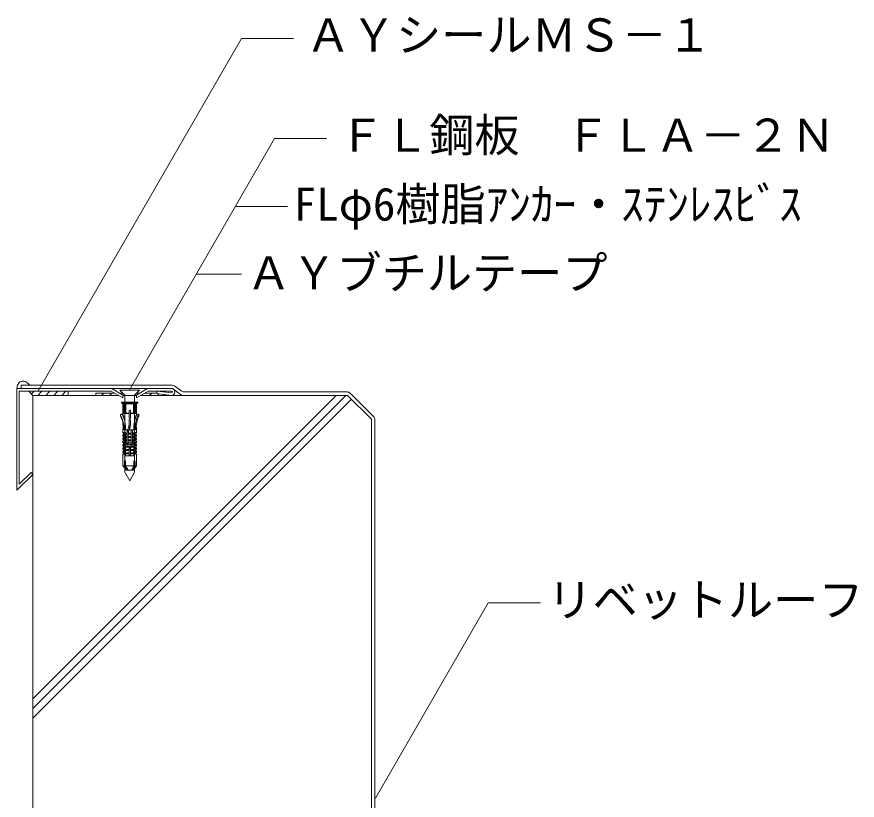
# Model space of a CAD drawing. Units: millimetres, scale not verified. Extents: x -605 to 705, y -497 to 407.
# Drawn here: x -604.6 to -232.4, y 59.9 to 406.7 of the extents above; entities that cross this region are included whole.
import ezdxf
from ezdxf.enums import TextEntityAlignment as Align

# ---------------------------------------------------------------- set-up
doc = ezdxf.new("R2010")
doc.units = ezdxf.units.MM
doc.header["$LTSCALE"] = 5
for name, color, linetype, lineweight in [('0-0', 7, 'Continuous', 9), ('1-0', 7, 'Continuous', 9), ('2-0', 7, 'Continuous', 9), ('3-0', 7, 'Continuous', 9), ('6-0', 7, 'Continuous', 9), ('7-0', 7, 'Continuous', 9), ('E-0', 7, 'Continuous', 9)]:
    doc.layers.add(name, color=color, linetype=linetype, lineweight=lineweight)
doc.styles.add('ＭＳ ゴシック', font='')
doc.styles.get('ＭＳ ゴシック').set_extended_font_data('MS Gothic')

msp = doc.modelspace()

# ---------------------------------------------------------------- linework, layer by layer
at = {"layer": '0-0'}
for p, q in [((-597.481, 239.123), (-597.481, -390.859)), ((-597.481, 100.526), (-458.884, 239.123)), ((-597.481, 104.768), (-463.127, 239.123)), ((-559.526, 239.123), (-597.481, 239.123)), ((-551.552, 239.123), (-557.552, 239.123)), ((-458.088, 239.123), (-549.579, 239.123)), ((-458.088, 239.123), (-447.481, 228.517)), ((-597.481, 96.283), (-456.365, 237.4)), ((-447.481, 228.517), (-447.481, -110.877))]:
    msp.add_line(p, q, dxfattribs=at)
at = {"layer": '1-0'}
for p, q in [((-602.552, 242.084), (-602.552, 243.584)), ((-535.744, 243.584), (-602.552, 243.584)), ((-531.501, 240.999), (-534.578, 243.208)), ((-530.335, 240.623), (-458.295, 240.623)), ((-456.881, 240.037), (-446.567, 229.724)), ((-447.481, -15.816), (-447.481, 228.517)), ((-445.981, -15.195), (-445.981, 228.309))]:
    msp.add_line(p, q, dxfattribs=at)
for points in [[(-602.552, 242.084), (-535.584, 242.084), (-531.461, 239.123)], [(-531.461, 239.123), (-458.088, 239.123), (-447.481, 228.517)]]:
    msp.add_lwpolyline(points, dxfattribs=at)
for centre, start, end in [((-535.744, 241.584), 54.31611, 90), ((-530.335, 242.623), 234.31611, 270), ((-458.295, 238.623), 45, 90), ((-447.981, 228.309), 0, 45)]:
    msp.add_arc(centre, 2, start, end, dxfattribs=at)
at = {"layer": '2-0'}
for p, q in [((-569.552, 240.123), (-569.552, 239.123)), ((-561.258, 240.123), (-569.552, 240.123)), ((-569.552, 240.085), (-569.514, 240.123)), ((-566.979, 239.123), (-565.979, 240.123)), ((-563.443, 239.123), (-562.443, 240.123)), ((-559.908, 239.123), (-559.768, 239.263)), ((-557.702, 240.123), (-559.058, 240.123)), ((-558.963, 240.068), (-558.908, 240.123)), ((-550.047, 240.123), (-551.402, 240.123)), ((-549.301, 239.123), (-548.921, 239.503)), ((-542.523, 240.123), (-547.847, 240.123)), ((-545.765, 239.123), (-544.765, 240.123)), ((-542.23, 239.123), (-541.588, 239.765)), ((-539.552, 239.514), (-539.552, 239.123))]:
    msp.add_line(p, q, dxfattribs=at)
at = {"layer": '3-0'}
for p, q in [((-604.176, 243.574), (-604.552, 242.084)), ((-603.457, 244.738), (-603.763, 244.376)), ((-601.414, 245.401), (-601.713, 245.434)), ((-600.306, 244.911), (-598.805, 243.584)), ((-597.481, 239.123), (-599.215, 240.984)), ((-598.117, 239.805), (-596.938, 240.984)), ((-595.263, 239.123), (-593.402, 240.984)), ((-591.727, 239.123), (-589.867, 240.984)), ((-588.192, 239.123), (-586.331, 240.984)), ((-584.656, 239.123), (-582.796, 240.984)), ((-581.842, 240.984), (-581.842, 239.123))]:
    msp.add_line(p, q, dxfattribs=at)
for centre, start, end in [((-602.237, 243.084), 139.7602, 165.81488), ((-601.93, 243.446), 83.76907, 139.7602), ((-601.631, 243.413), 48.50382, 83.76907)]:
    msp.add_arc(centre, 2, start, end, dxfattribs=at)
at = {"layer": '6-0'}
for p, q in [((-550.174, 241.352), (-558.931, 241.352)), ((-556.727, 239.148), (-558.931, 241.352)), ((-556.727, 239.148), (-556.727, 205.119)), ((-552.377, 239.148), (-550.174, 241.352)), ((-552.377, 239.148), (-552.377, 205.119)), ((-558.134, 236.061), (-558.134, 235.881)), ((-558.134, 236.061), (-554.552, 236.061)), ((-554.552, 235.881), (-558.134, 235.881)), ((-558.134, 235.881), (-557.614, 235.371)), ((-557.614, 235.371), (-557.614, 231.501)), ((-557.085, 235.371), (-557.614, 235.371)), ((-557.085, 235.881), (-557.085, 231.561)), ((-557.085, 235.881), (-556.272, 235.371)), ((-556.272, 235.371), (-556.272, 231.561)), ((-552.833, 235.371), (-556.272, 235.371)), ((-554.552, 236.061), (-550.971, 236.061)), ((-552.02, 235.881), (-552.833, 235.371)), ((-552.833, 235.371), (-552.833, 231.561)), ((-552.02, 235.881), (-552.02, 231.561)), ((-551.491, 235.371), (-552.02, 235.371)), ((-551.491, 235.371), (-551.491, 231.501)), ((-550.971, 236.061), (-550.971, 235.881)), ((-557.552, 230.901), (-557.552, 230.707)), ((-557.461, 231.242), (-557.461, 231.116)), ((-554.859, 231.242), (-557.461, 231.242)), ((-557.461, 231.116), (-554.859, 231.116)), ((-554.859, 232.221), (-554.859, 229.221)), ((-554.246, 232.221), (-554.246, 229.221)), ((-551.644, 231.242), (-554.246, 231.242)), ((-554.246, 231.116), (-551.644, 231.116)), ((-551.644, 231.242), (-551.644, 231.116)), ((-551.552, 230.901), (-551.552, 230.707)), ((-554.859, 226.109), (-554.859, 228.201)), ((-554.246, 226.109), (-554.246, 228.201)), ((-556.848, 224.001), (-557.552, 224.001)), ((-557.552, 224.001), (-557.552, 222.621)), ((-556.441, 223.821), (-555.533, 223.821)), ((-555.165, 223.341), (-555.165, 222.398)), ((-554.878, 223.821), (-552.663, 223.821)), ((-553.94, 223.341), (-553.94, 218.405)), ((-553.328, 218.405), (-553.328, 223.341)), ((-553.328, 223.341), (-553.328, 218.405)), ((-552.256, 224.001), (-551.552, 224.001)), ((-551.552, 224.001), (-551.552, 222.621)), ((-557.552, 222.621), (-557.146, 221.931)), ((-557.552, 222.621), (-556.359, 222.621)), ((-557.552, 221.661), (-557.552, 221.181)), ((-557.552, 221.661), (-556.359, 221.661)), ((-557.552, 221.181), (-557.146, 220.491)), ((-557.552, 221.181), (-556.359, 221.181)), ((-557.552, 220.221), (-556.359, 220.221)), ((-557.552, 219.741), (-557.146, 219.051)), ((-556.359, 222.621), (-556.359, 212.301)), ((-556.359, 222.381), (-555.777, 222.381)), ((-556.359, 221.901), (-555.777, 221.901)), ((-556.359, 220.941), (-555.777, 220.941)), ((-556.359, 220.461), (-555.777, 220.461)), ((-555.777, 217.461), (-555.777, 222.398)), ((-555.165, 217.461), (-555.165, 222.398)), ((-555.165, 222.381), (-553.94, 222.381)), ((-555.165, 221.901), (-553.94, 221.901)), ((-555.165, 220.941), (-553.94, 220.941)), ((-555.165, 220.461), (-553.94, 220.461)), ((-553.328, 222.381), (-552.746, 222.381)), ((-553.328, 221.901), (-552.746, 221.901)), ((-553.328, 220.941), (-552.746, 220.941)), ((-553.328, 220.461), (-552.746, 220.461)), ((-552.746, 222.621), (-552.746, 212.301)), ((-551.552, 222.621), (-552.746, 222.621)), ((-551.552, 221.661), (-552.746, 221.661)), ((-551.552, 221.181), (-552.746, 221.181)), ((-551.552, 220.221), (-552.746, 220.221)), ((-551.552, 219.741), (-552.746, 219.741)), ((-551.552, 222.621), (-551.959, 221.931)), ((-551.552, 221.181), (-551.959, 220.491)), ((-551.552, 219.741), (-551.959, 219.051)), ((-551.552, 221.661), (-551.552, 221.181)), ((-551.552, 220.221), (-551.552, 219.741)), ((-557.552, 218.781), (-556.359, 218.781)), ((-557.552, 218.301), (-557.146, 217.611)), ((-557.552, 217.341), (-556.359, 217.341)), ((-557.552, 216.861), (-557.146, 216.171)), ((-557.552, 215.901), (-556.359, 215.901)), ((-556.359, 219.501), (-555.777, 219.501)), ((-556.359, 219.021), (-555.777, 219.021)), ((-556.359, 218.061), (-555.777, 218.061)), ((-556.359, 217.581), (-555.777, 217.581)), ((-556.359, 216.621), (-554.401, 216.621)), ((-556.359, 216.141), (-554.606, 216.141)), ((-555.165, 219.501), (-553.94, 219.501)), ((-555.165, 219.021), (-553.94, 219.021)), ((-555.165, 218.061), (-553.956, 218.061)), ((-555.165, 217.581), (-554.034, 217.581)), ((-553.95, 216.141), (-552.746, 216.141)), ((-553.94, 217.461), (-553.94, 218.405)), ((-553.718, 216.621), (-552.746, 216.621)), ((-553.408, 217.581), (-552.746, 217.581)), ((-553.342, 218.061), (-552.746, 218.061)), ((-553.328, 219.501), (-552.746, 219.501)), ((-553.328, 219.021), (-552.746, 219.021)), ((-551.552, 218.781), (-552.746, 218.781)), ((-551.552, 218.301), (-552.746, 218.301)), ((-551.552, 217.341), (-552.746, 217.341)), ((-551.552, 216.861), (-552.746, 216.861)), ((-551.552, 215.901), (-552.746, 215.901)), ((-551.552, 218.301), (-551.959, 217.611)), ((-551.552, 216.861), (-551.959, 216.171)), ((-551.552, 218.781), (-551.552, 218.301)), ((-551.552, 217.341), (-551.552, 216.861)), ((-551.552, 215.901), (-551.552, 215.421)), ((-557.552, 215.421), (-557.146, 214.731)), ((-557.552, 214.461), (-556.359, 214.461)), ((-557.552, 213.981), (-557.146, 213.291)), ((-557.552, 213.021), (-556.359, 213.021)), ((-557.552, 213.021), (-557.552, 207.861)), ((-556.359, 215.181), (-554.831, 215.181)), ((-556.359, 214.701), (-554.859, 214.701)), ((-556.359, 213.741), (-554.859, 213.741)), ((-556.359, 213.261), (-554.859, 213.261)), ((-556.359, 212.301), (-552.746, 212.301)), ((-554.859, 214.694), (-554.859, 212.601)), ((-554.246, 214.701), (-552.746, 214.701)), ((-554.246, 214.694), (-554.246, 212.601)), ((-554.246, 213.741), (-552.746, 213.741)), ((-554.246, 213.261), (-552.746, 213.261)), ((-554.214, 215.181), (-552.746, 215.181)), ((-551.552, 215.421), (-552.746, 215.421)), ((-551.552, 214.461), (-552.746, 214.461)), ((-551.552, 213.981), (-552.746, 213.981)), ((-551.552, 213.021), (-552.746, 213.021)), ((-551.552, 215.421), (-551.959, 214.731)), ((-551.552, 213.981), (-551.959, 213.291)), ((-551.552, 214.461), (-551.552, 213.981)), ((-551.552, 213.021), (-551.552, 207.861)), ((-556.918, 209.901), (-556.918, 207.861)), ((-556.398, 209.901), (-556.398, 207.861)), ((-552.707, 209.901), (-552.707, 207.861)), ((-552.187, 209.901), (-552.187, 207.861)), ((-557.552, 207.861), (-556.918, 207.861)), ((-557.552, 207.861), (-556.011, 206.061)), ((-556.918, 207.861), (-555.81, 206.061)), ((-554.552, 201.352), (-556.727, 205.119)), ((-556.398, 207.861), (-552.707, 207.861)), ((-556.398, 207.861), (-555.291, 206.061)), ((-554.552, 206.061), (-556.011, 206.061)), ((-554.552, 206.061), (-553.094, 206.061)), ((-554.552, 201.352), (-552.377, 205.119)), ((-552.707, 207.861), (-553.814, 206.061)), ((-552.187, 207.861), (-553.294, 206.061)), ((-551.552, 207.861), (-553.094, 206.061)), ((-552.187, 207.861), (-551.552, 207.861))]:
    msp.add_line(p, q, dxfattribs=at)
for points in [[(-554.552, 235.881), (-550.971, 235.881), (-551.491, 235.371)], [(-557.085, 232.963), (-556.272, 231.561), (-557.085, 231.561)], [(-552.02, 232.963), (-552.833, 231.561), (-552.02, 231.561)], [(-557.552, 220.221), (-557.552, 219.741), (-556.359, 219.741)], [(-557.552, 218.781), (-557.552, 218.301), (-556.359, 218.301)], [(-557.552, 217.341), (-557.552, 216.861), (-556.359, 216.861)], [(-557.552, 215.901), (-557.552, 215.421), (-556.359, 215.421)], [(-557.552, 214.461), (-557.552, 213.981), (-556.359, 213.981)], [(-556.398, 209.901), (-556.446, 210.109), (-556.658, 210.261), (-556.87, 210.109), (-556.918, 209.901)], [(-552.187, 209.901), (-552.235, 210.109), (-552.447, 210.261), (-552.659, 210.109), (-552.707, 209.901)]]:
    msp.add_lwpolyline(points, dxfattribs=at)
for centre, major_axis, start_param, end_param in [((-558.164, 230.313), (-0.477, 0.11), 3.8139161, 6.9554881), ((-557.308, 231.501), (-0.306, 0), 6.2831853, 7.3303829), ((-557.246, 230.901), (-0.306, 0), 5.4877865, 6.2831853), ((-554.552, 232.221), (-0.306, 0), 3.1415927, 6.2831853), ((-551.859, 230.901), (-0.306, 0), 3.1415927, 3.9369915), ((-551.797, 231.501), (-0.306, 0), 2.0943951, 3.1415927), ((-550.941, 230.313), (-0.477, -0.11), 2.4692753, 5.6108777), ((-568.794, 225.365), (-11.036, 2.548), 3.2499125, 3.8139058), ((-567.542, 224.968), (-10.141, 2.341), 3.2780964, 3.9003716), ((-568.794, 225.365), (-11.991, 2.768), 3.2791494, 3.8139058), ((-576.563, 224.001), (-20.204, 0), 3.1415927, 3.4870842), ((-554.552, 229.221), (-0.306, 0), 6.2831853, 9.424778), ((-554.552, 228.201), (-0.306, 0), 3.1415927, 6.2831853), ((-540.311, 225.365), (-11.991, -2.768), 5.6108724, 6.1456286), ((-532.542, 224.001), (-20.204, 0), 5.9376937, 6.2831853), ((-540.311, 225.365), (-11.396, -2.631), 5.5704903, 6.1709635), ((-540.311, 225.365), (-11.036, -2.548), 5.6108724, 6.1748655), ((-556.603, 224.001), (-0.245, 0), 4.4691437, 9.424778), ((-551.338, 222.398), (-4.439, 0), 5.8073031, 6.2831853), ((-555.471, 223.341), (-0.306, 0), 3.1415927, 5.1486912), ((-558.685, 226.109), (-3.827, 0), 2.6657104, 3.1415927), ((-551.338, 222.398), (-3.827, 0), 5.8072797, 6.2831853), ((-550.42, 226.109), (-4.439, 0), 6.2831853, 6.6567442), ((-558.685, 226.109), (-4.439, 0), 2.6657305, 3.1415927), ((-553.634, 223.341), (-0.306, 0), 3.1415927, 6.2831853), ((-557.767, 222.398), (-4.439, 0), 3.1415927, 3.4247479), ((-552.501, 224.001), (-0.245, 0), 6.2831853, 11.2388195), ((-557.305, 221.841), (-0.184, 0), 1.5707963, 3.6651914), ((-557.305, 220.401), (-0.184, 0), 1.5707963, 3.6651914), ((-551.8, 221.841), (-0.184, 0), 5.7595865, 7.8539816), ((-551.8, 220.401), (-0.184, 0), 5.7595865, 7.8539816), ((-557.305, 218.961), (-0.184, 0), 1.5707963, 3.6651914), ((-557.305, 217.521), (-0.184, 0), 1.5707963, 3.6651914), ((-557.305, 216.081), (-0.184, 0), 1.5707963, 3.6651914), ((-551.338, 218.405), (-4.439, 0), 6.2831853, 6.5663389), ((-555.471, 217.461), (-0.306, 0), 6.2831853, 9.424778), ((-550.42, 214.694), (-4.439, 0), 5.8073232, 6.2831853), ((-558.685, 214.694), (-4.439, 0), 3.1415927, 3.5151516), ((-557.767, 218.405), (-3.827, 0), 2.6656871, 3.1415927), ((-550.42, 214.694), (-3.827, 0), 5.8073031, 6.2831853), ((-553.634, 217.461), (-0.306, 0), 6.2831853, 8.2902914), ((-557.767, 218.405), (-4.439, 0), 2.6657104, 3.1415927), ((-551.8, 218.961), (-0.184, 0), 5.7595865, 7.8539816), ((-551.8, 217.521), (-0.184, 0), 5.7595865, 7.8539816), ((-551.8, 216.081), (-0.184, 0), 5.7595865, 7.8539816), ((-557.305, 214.641), (-0.184, 0), 1.5707963, 3.6651914), ((-557.305, 213.201), (-0.184, 0), 1.5707963, 3.6651914), ((-554.552, 212.601), (-0.306, 0), 6.2831853, 9.424778), ((-551.8, 214.641), (-0.184, 0), 5.7595865, 7.8539816), ((-551.8, 213.201), (-0.184, 0), 5.7595865, 7.8539816)]:
    msp.add_ellipse(centre, major_axis=major_axis, ratio=0.98, start_param=start_param, end_param=end_param, dxfattribs=at)
at = {"layer": '7-0'}
for p, q in [((-604.552, 242.084), (-536.052, 242.084)), ((-604.552, 197.084), (-604.552, 242.084)), ((-557.552, 239.254), (-562.454, 242.084)), ((-551.552, 239.254), (-546.651, 242.084)), ((-603.452, 240.984), (-562.749, 240.984)), ((-603.452, 199.739), (-603.452, 240.984)), ((-557.552, 237.984), (-562.749, 240.984)), ((-557.552, 239.254), (-557.552, 237.984)), ((-551.552, 237.984), (-546.356, 240.984)), ((-551.552, 239.254), (-551.552, 237.984)), ((-546.356, 240.984), (-536.052, 240.984)), ((-542.418, 240.975), (-542.552, 239.884)), ((-536.052, 239.084), (-542.552, 239.884)), ((-536.006, 240.186), (-542.418, 240.975)), ((-604.552, 197.084), (-597.481, 204.155))]:
    msp.add_line(p, q, dxfattribs=at)
msp.add_lwpolyline([(-603.452, 199.739), (-598.259, 204.933), (-597.481, 204.155)], dxfattribs=at)
for radius, start in [(1.5, 270), (0.4, 276.59439)]:
    msp.add_arc((-536.052, 240.584), radius, start, 90, dxfattribs=at)
at = {"layer": 'E-0'}
for p, q in [((-595.162, 241.07), (-505.064, 397.123)), ((-505.064, 397.123), (-481.97, 397.123)), ((-554.76, 241.343), (-490.422, 352.78)), ((-490.422, 352.78), (-467.328, 352.78)), ((-507.742, 322.78), (-484.648, 322.78)), ((-525.063, 292.78), (-505.063, 292.78)), ((-445.635, 60.792), (-395.74, 147.213)), ((-395.74, 147.213), (-372.646, 147.213))]:
    msp.add_line(p, q, dxfattribs=at)

# ---------------------------------------------------------------- texts
at = {"layer": 'E-0', "style": 'ＭＳ ゴシック'}
for s, p in [('ＡＹシールＭＳ－１', (-476.594, 386.922)), ('ＦＬ鋼板\u3000ＦＬＡ－２Ｎ', (-461.867, 342.55)), ('FLφ6樹脂ｱﾝｶｰ・ｽﾃﾝﾚｽﾋﾞｽ', (-481.956, 312.052)), ('ＡＹブチルテープ', (-502.928, 281.632)), ('リベットルーフ', (-369.571, 136.878))]:
    msp.add_text(s, height=14.66, dxfattribs=at).set_placement(p, align=Align.BOTTOM_LEFT)

doc.saveas('drawing.dxf')
